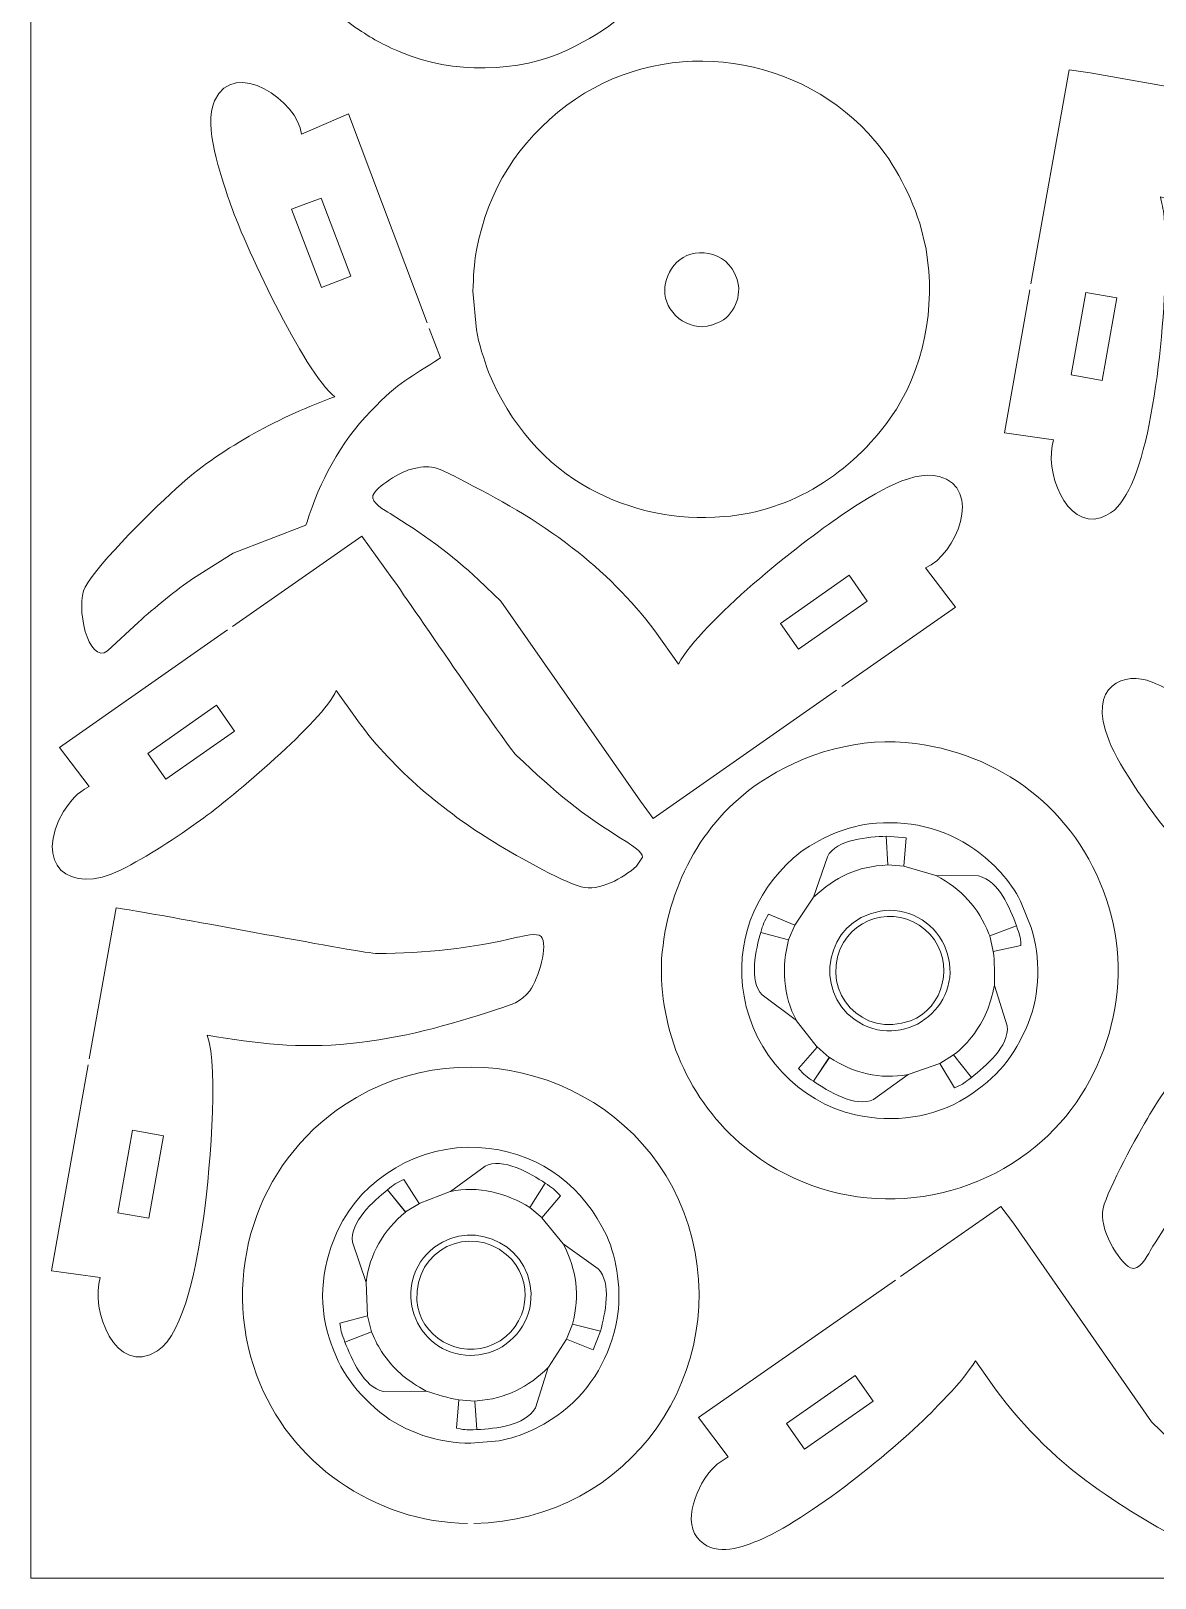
# Model space of a CAD drawing. Header units: centimetres. Extents: x -90 to 56, y -28 to 1.
# Drawn here: x 34.48 to 45.21, y -28.26 to -13.49 of the extents above; entities that cross this region are included whole.
import ezdxf

# ---------------------------------------------------------------- set-up
doc = ezdxf.new("R2010")
doc.units = ezdxf.units.CM
doc.header["$MEASUREMENT"] = 0
doc.layers.add('Camada 1', color=7, linetype='Continuous')

msp = doc.modelspace()

# ---------------------------------------------------------------- linework, layer by layer
at = {"layer": 'Camada 1', "color": 1, "lineweight": 0}
msp.add_lwpolyline([(34.47898, -28.26382), (55.47898, -28.26382), (55.47898, 1.43618), (34.47898, 1.43618), (34.47898, -28.26382)], close=True, dxfattribs=at)
at = {"layer": 'Camada 1', "color": 3, "lineweight": 9}
for points, knots in [([(40.63822, -10.82276), (40.14196, -9.86699), (39.00612, -9.42765), (38.00168, -9.83024), (38.00168, -9.83024), (37.39497, -10.07341), (36.91877, -10.61422), (36.76534, -11.24966), (36.76534, -11.24966), (36.66343, -11.67168), (36.68259, -12.12108), (36.84107, -12.52796), (36.84107, -12.52796), (36.98307, -12.89252), (37.24827, -13.23942), (37.57307, -13.45673), (37.57307, -13.45673), (37.74897, -13.57442), (37.82157, -13.61714), (38.01791, -13.69985), (38.01791, -13.69985), (38.50146, -13.90355), (39.13159, -13.89907), (39.612, -13.67078), (39.612, -13.67078), (39.97985, -13.49598), (40.27451, -13.26219), (40.5061, -12.9226), (40.5061, -12.9226), (40.88563, -12.36609), (40.96434, -11.62581), (40.71805, -10.99955), (40.71805, -10.99955), (40.71805, -10.99955), (40.63822, -10.82276), (40.63822, -10.82276)], [0, 0, 0, 0, 0.1, 0.1, 0.1, 0.1, 0.2, 0.2, 0.2, 0.2, 0.3, 0.3, 0.3, 0.3, 0.4, 0.4, 0.4, 0.4, 0.5, 0.5, 0.5, 0.5, 0.6, 0.6, 0.6, 0.6, 0.7, 0.7, 0.7, 0.7, 0.8, 0.8, 0.8, 0.8, 1, 1, 1, 1]), ([(42.96612, -15.32945), (42.85822, -15.01397), (42.70221, -14.71596), (42.47757, -14.47361), (42.47757, -14.47361), (41.74128, -13.67927), (40.47326, -13.54281), (39.596, -14.20394), (39.596, -14.20394), (39.13243, -14.55331), (38.84212, -15.0085), (38.73343, -15.58663), (38.73343, -15.58663), (38.70729, -15.72571), (38.7058, -15.83984), (38.6982, -15.97838), (38.6982, -15.97838), (38.6982, -15.97838), (38.73334, -16.34803), (38.73334, -16.34803), (38.73334, -16.34803), (38.75223, -16.47553), (38.8072, -16.63341), (38.8489, -16.75183), (38.8489, -16.75183), (39.05088, -17.24389), (39.39658, -17.64022), (39.8157, -17.86489), (39.8157, -17.86489), (40.2145, -18.07867), (40.63109, -18.16872), (41.09691, -18.13082), (41.09691, -18.13082), (41.74921, -18.07775), (42.31307, -17.71433), (42.68419, -17.19133), (42.68419, -17.19133), (43.00775, -16.73535), (43.12094, -16.12736), (43.02542, -15.57831), (43.02542, -15.57831), (43.02542, -15.57831), (42.96612, -15.32945), (42.96612, -15.32945)], [0, 0, 0, 0, 0.08333333, 0.08333333, 0.08333333, 0.08333333, 0.16666667, 0.16666667, 0.16666667, 0.16666667, 0.25, 0.25, 0.25, 0.25, 0.33333333, 0.33333333, 0.33333333, 0.33333333, 0.41666667, 0.41666667, 0.41666667, 0.41666667, 0.5, 0.5, 0.5, 0.5, 0.58333333, 0.58333333, 0.58333333, 0.58333333, 0.66666667, 0.66666667, 0.66666667, 0.66666667, 0.75, 0.75, 0.75, 0.75, 0.83333333, 0.83333333, 0.83333333, 0.83333333, 1, 1, 1, 1]), ([(38.28237, -16.3339), (38.28237, -16.3339), (38.38866, -16.61576), (38.38866, -16.61576), (38.38866, -16.61576), (38.09283, -16.81174), (38.00376, -16.83128), (37.72333, -17.12321), (37.72333, -17.12321), (37.42824, -17.43039), (37.23953, -17.79032), (37.1119, -18.18967), (37.1119, -18.18967), (37.1119, -18.18967), (37.10451, -18.21141), (37.10451, -18.21141), (37.10451, -18.21141), (37.10451, -18.21141), (36.40978, -18.4781), (36.40978, -18.4781), (36.40978, -18.4781), (36.40978, -18.4781), (36.03224, -18.71754), (36.03224, -18.71754), (36.03224, -18.71754), (35.86627, -18.82931), (35.65519, -19.00337), (35.50635, -19.1368), (35.50635, -19.1368), (35.50635, -19.1368), (35.21138, -19.41071), (35.21138, -19.41071), (35.21138, -19.41071), (35.02598, -19.55319), (34.89971, -18.9772), (34.997, -18.80302), (34.997, -18.80302), (35.12719, -18.56992), (35.66617, -18.03856), (35.91647, -17.81679), (35.91647, -17.81679), (36.31526, -17.46346), (36.87457, -17.16812), (37.38111, -16.98677), (37.38111, -16.98677), (37.08858, -16.75836), (36.49759, -15.49695), (36.37374, -15.11762), (36.37374, -15.11762), (36.2913, -14.8651), (36.12215, -14.40937), (36.2331, -14.16028), (36.2331, -14.16028), (36.42063, -13.73925), (37.0341, -14.17162), (37.06112, -14.47884), (37.06112, -14.47884), (37.06112, -14.47884), (37.50957, -14.28464), (37.50957, -14.28464), (37.50957, -14.28464), (37.50957, -14.28464), (38.26161, -16.27886), (38.26161, -16.27886)], [0, 0, 0, 0, 0.05882353, 0.05882353, 0.05882353, 0.05882353, 0.11764706, 0.11764706, 0.11764706, 0.11764706, 0.17647059, 0.17647059, 0.17647059, 0.17647059, 0.23529412, 0.23529412, 0.23529412, 0.23529412, 0.29411765, 0.29411765, 0.29411765, 0.29411765, 0.35294118, 0.35294118, 0.35294118, 0.35294118, 0.41176471, 0.41176471, 0.41176471, 0.41176471, 0.47058824, 0.47058824, 0.47058824, 0.47058824, 0.52941176, 0.52941176, 0.52941176, 0.52941176, 0.58823529, 0.58823529, 0.58823529, 0.58823529, 0.64705882, 0.64705882, 0.64705882, 0.64705882, 0.70588235, 0.70588235, 0.70588235, 0.70588235, 0.76470588, 0.76470588, 0.76470588, 0.76470588, 0.82352941, 0.82352941, 0.82352941, 0.82352941, 0.88235294, 0.88235294, 0.88235294, 0.88235294, 1, 1, 1, 1]), ([(44.02748, -15.90858), (44.02748, -15.90858), (44.39137, -13.86477), (44.39137, -13.86477), (44.39137, -13.86477), (44.39137, -13.86477), (44.59227, -13.89422), (44.59227, -13.89422), (44.59227, -13.89422), (44.59227, -13.89422), (46.88881, -14.30215), (46.88881, -14.30215), (46.88881, -14.30215), (47.04892, -14.31599), (47.42843, -14.28673), (47.60971, -14.262), (47.60971, -14.262), (47.81555, -14.23392), (48.02229, -14.1946), (48.22446, -14.1464), (48.22446, -14.1464), (48.27614, -14.13332), (48.43205, -14.08986), (48.46232, -14.1525), (48.46232, -14.1525), (48.50911, -14.24932), (48.4265, -14.51296), (48.37293, -14.60864), (48.37293, -14.60864), (48.28757, -14.76107), (48.1699, -14.79018), (48.00271, -14.845), (48.00271, -14.845), (47.6186, -14.96941), (47.53919, -14.99293), (47.12371, -15.08726), (47.12371, -15.08726), (46.70926, -15.18136), (46.04824, -15.21421), (45.62125, -15.13892), (45.62125, -15.13892), (45.51472, -15.12013), (45.37256, -15.10836), (45.26444, -15.079), (45.26444, -15.079), (45.27264, -15.13428), (45.29238, -15.18972), (45.2994, -15.27033), (45.2994, -15.27033), (45.35321, -15.88836), (45.23723, -17.34286), (44.96256, -17.8751), (44.96256, -17.8751), (44.89044, -17.99727), (44.84182, -18.09171), (44.69169, -18.14095), (44.69169, -18.14095), (44.36316, -18.24868), (44.14808, -17.68817), (44.24362, -17.3959), (44.24362, -17.3959), (44.24362, -17.3959), (43.77421, -17.33105), (43.77421, -17.33105), (43.77421, -17.33105), (43.77421, -17.33105), (44.01717, -15.9665), (44.01717, -15.9665)], [0, 0, 0, 0, 0.05555556, 0.05555556, 0.05555556, 0.05555556, 0.11111111, 0.11111111, 0.11111111, 0.11111111, 0.16666667, 0.16666667, 0.16666667, 0.16666667, 0.22222222, 0.22222222, 0.22222222, 0.22222222, 0.27777778, 0.27777778, 0.27777778, 0.27777778, 0.33333333, 0.33333333, 0.33333333, 0.33333333, 0.38888889, 0.38888889, 0.38888889, 0.38888889, 0.44444444, 0.44444444, 0.44444444, 0.44444444, 0.5, 0.5, 0.5, 0.5, 0.55555556, 0.55555556, 0.55555556, 0.55555556, 0.61111111, 0.61111111, 0.61111111, 0.61111111, 0.66666667, 0.66666667, 0.66666667, 0.66666667, 0.72222222, 0.72222222, 0.72222222, 0.72222222, 0.77777778, 0.77777778, 0.77777778, 0.77777778, 0.83333333, 0.83333333, 0.83333333, 0.83333333, 0.88888889, 0.88888889, 0.88888889, 0.88888889, 1, 1, 1, 1]), ([(42.17179, -19.7864), (42.17179, -19.7864), (40.41966, -21.01108), (40.41966, -21.01108), (40.41966, -21.01108), (40.41966, -21.01108), (40.29843, -20.84821), (40.29843, -20.84821), (40.29843, -20.84821), (40.29843, -20.84821), (38.96466, -18.93827), (38.96466, -18.93827), (38.96466, -18.93827), (38.96466, -18.93827), (38.75355, -18.7342), (38.75355, -18.7342), (38.75355, -18.7342), (38.50298, -18.49733), (38.19809, -18.27717), (37.9084, -18.10154), (37.9084, -18.10154), (37.86222, -18.07515), (37.72161, -17.99473), (37.74452, -17.92903), (37.74452, -17.92903), (37.7757, -17.83961), (38.0184, -17.7013), (38.10112, -17.67934), (38.10112, -17.67934), (38.29898, -17.62682), (38.35184, -17.65939), (38.55921, -17.76434), (38.55921, -17.76434), (38.94304, -17.96019), (39.30594, -18.16308), (39.64821, -18.42733), (39.64821, -18.42733), (39.94015, -18.65272), (40.21323, -18.92356), (40.43749, -19.22119), (40.43749, -19.22119), (40.43749, -19.22119), (40.66258, -19.53755), (40.66258, -19.53755), (40.66258, -19.53755), (40.88457, -19.12706), (41.82519, -18.38318), (42.21805, -18.11805), (42.21805, -18.11805), (42.4544, -17.95856), (42.87163, -17.67452), (43.14957, -17.74588), (43.14957, -17.74588), (43.57493, -17.85508), (43.31017, -18.49907), (43.02102, -18.61866), (43.02102, -18.61866), (43.02102, -18.61866), (43.3054, -18.99405), (43.3054, -18.99405), (43.3054, -18.99405), (43.3054, -18.99405), (42.22001, -19.7527), (42.22001, -19.7527)], [0, 0, 0, 0, 0.05882353, 0.05882353, 0.05882353, 0.05882353, 0.11764706, 0.11764706, 0.11764706, 0.11764706, 0.17647059, 0.17647059, 0.17647059, 0.17647059, 0.23529412, 0.23529412, 0.23529412, 0.23529412, 0.29411765, 0.29411765, 0.29411765, 0.29411765, 0.35294118, 0.35294118, 0.35294118, 0.35294118, 0.41176471, 0.41176471, 0.41176471, 0.41176471, 0.47058824, 0.47058824, 0.47058824, 0.47058824, 0.52941176, 0.52941176, 0.52941176, 0.52941176, 0.58823529, 0.58823529, 0.58823529, 0.58823529, 0.64705882, 0.64705882, 0.64705882, 0.64705882, 0.70588235, 0.70588235, 0.70588235, 0.70588235, 0.76470588, 0.76470588, 0.76470588, 0.76470588, 0.82352941, 0.82352941, 0.82352941, 0.82352941, 0.88235294, 0.88235294, 0.88235294, 0.88235294, 1, 1, 1, 1]), ([(36.40495, -19.17871), (36.40495, -19.17871), (37.63926, -18.31597), (37.63926, -18.31597), (37.63926, -18.31597), (37.63926, -18.31597), (37.93256, -18.72461), (37.93256, -18.72461), (37.93256, -18.72461), (38.13215, -19.00854), (39.04049, -20.34071), (39.11184, -20.4088), (39.11184, -20.4088), (39.50846, -20.77971), (39.7049, -20.94926), (40.17702, -21.24285), (40.17702, -21.24285), (40.21081, -21.26386), (40.32035, -21.33458), (40.31728, -21.38163), (40.31728, -21.38163), (40.31728, -21.38163), (40.2597, -21.46863), (40.2597, -21.46863), (40.2597, -21.46863), (40.13564, -21.57922), (39.90468, -21.71175), (39.73299, -21.66509), (39.73299, -21.66509), (39.54466, -21.61391), (39.06256, -21.34072), (38.86015, -21.21341), (38.86015, -21.21341), (38.37911, -20.91084), (37.90576, -20.51239), (37.57685, -20.04731), (37.57685, -20.04731), (37.57685, -20.04731), (37.39392, -19.79119), (37.39392, -19.79119), (37.39392, -19.79119), (37.26239, -20.08611), (36.40569, -20.8066), (36.09867, -21.02848), (36.09867, -21.02848), (35.88143, -21.18547), (35.58207, -21.3818), (35.33921, -21.5028), (35.33921, -21.5028), (34.83261, -21.75522), (34.49855, -21.43981), (34.79118, -20.94577), (34.79118, -20.94577), (34.87747, -20.82003), (34.90534, -20.77933), (35.03622, -20.70599), (35.03622, -20.70599), (35.03622, -20.70599), (34.7511, -20.3347), (34.7511, -20.3347), (34.7511, -20.3347), (34.7511, -20.3347), (36.35674, -19.21242), (36.35674, -19.21242)], [0, 0, 0, 0, 0.05882353, 0.05882353, 0.05882353, 0.05882353, 0.11764706, 0.11764706, 0.11764706, 0.11764706, 0.17647059, 0.17647059, 0.17647059, 0.17647059, 0.23529412, 0.23529412, 0.23529412, 0.23529412, 0.29411765, 0.29411765, 0.29411765, 0.29411765, 0.35294118, 0.35294118, 0.35294118, 0.35294118, 0.41176471, 0.41176471, 0.41176471, 0.41176471, 0.47058824, 0.47058824, 0.47058824, 0.47058824, 0.52941176, 0.52941176, 0.52941176, 0.52941176, 0.58823529, 0.58823529, 0.58823529, 0.58823529, 0.64705882, 0.64705882, 0.64705882, 0.64705882, 0.70588235, 0.70588235, 0.70588235, 0.70588235, 0.76470588, 0.76470588, 0.76470588, 0.76470588, 0.82352941, 0.82352941, 0.82352941, 0.82352941, 0.88235294, 0.88235294, 0.88235294, 0.88235294, 1, 1, 1, 1]), ([(47.0746, -21.25551), (47.0746, -21.25551), (47.42755, -21.74737), (47.42755, -21.74737), (47.42755, -21.74737), (47.01128, -22.12637), (46.67679, -22.74085), (46.62321, -23.30249), (46.62321, -23.30249), (46.62321, -23.30249), (46.59841, -23.61863), (46.59841, -23.61863), (46.59841, -23.61863), (46.59841, -23.61863), (45.99637, -24.05604), (45.99637, -24.05604), (45.99637, -24.05604), (45.93949, -24.107), (45.68638, -24.39184), (45.62054, -24.47453), (45.62054, -24.47453), (45.45314, -24.68476), (45.30663, -24.91081), (45.16566, -25.1395), (45.16566, -25.1395), (45.13239, -25.19617), (45.05997, -25.34005), (44.97788, -25.30138), (44.97788, -25.30138), (44.86755, -25.24941), (44.6692, -24.9199), (44.71582, -24.73553), (44.71582, -24.73553), (44.76519, -24.54035), (45.0421, -24.03588), (45.16368, -23.83571), (45.16368, -23.83571), (45.55379, -23.19343), (45.95419, -22.796), (46.54862, -22.36412), (46.54862, -22.36412), (46.54862, -22.36412), (46.37568, -22.24619), (46.37568, -22.24619), (46.37568, -22.24619), (45.92769, -21.91864), (44.98425, -20.79492), (44.77246, -20.26975), (44.77246, -20.26975), (44.55573, -19.73234), (44.93021, -19.60475), (45.18339, -19.70942), (45.18339, -19.70942), (45.34741, -19.77722), (45.50631, -19.85916), (45.59282, -20.02274), (45.59282, -20.02274), (45.59282, -20.02274), (45.97335, -19.72081), (45.97335, -19.72081), (45.97335, -19.72081), (45.97335, -19.72081), (47.0403, -21.20772), (47.0403, -21.20772)], [0, 0, 0, 0, 0.05882353, 0.05882353, 0.05882353, 0.05882353, 0.11764706, 0.11764706, 0.11764706, 0.11764706, 0.17647059, 0.17647059, 0.17647059, 0.17647059, 0.23529412, 0.23529412, 0.23529412, 0.23529412, 0.29411765, 0.29411765, 0.29411765, 0.29411765, 0.35294118, 0.35294118, 0.35294118, 0.35294118, 0.41176471, 0.41176471, 0.41176471, 0.41176471, 0.47058824, 0.47058824, 0.47058824, 0.47058824, 0.52941176, 0.52941176, 0.52941176, 0.52941176, 0.58823529, 0.58823529, 0.58823529, 0.58823529, 0.64705882, 0.64705882, 0.64705882, 0.64705882, 0.70588235, 0.70588235, 0.70588235, 0.70588235, 0.76470588, 0.76470588, 0.76470588, 0.76470588, 0.82352941, 0.82352941, 0.82352941, 0.82352941, 0.88235294, 0.88235294, 0.88235294, 0.88235294, 1, 1, 1, 1]), ([(40.50116, -22.35014), (40.47016, -23.03985), (40.75838, -23.70786), (41.29439, -24.14993), (41.29439, -24.14993), (42.07713, -24.79548), (43.19639, -24.80575), (44.0035, -24.19825), (44.0035, -24.19825), (44.71164, -23.66524), (45.02814, -22.69542), (44.77134, -21.85608), (44.77134, -21.85608), (44.50592, -20.98857), (43.81271, -20.41885), (42.92427, -20.29598), (42.92427, -20.29598), (42.41086, -20.22498), (41.85196, -20.38642), (41.43361, -20.67175), (41.43361, -20.67175), (40.8706, -21.05576), (40.55308, -21.68108), (40.50116, -22.35014)], [0, 0, 0, 0, 0.14285714, 0.14285714, 0.14285714, 0.14285714, 0.28571429, 0.28571429, 0.28571429, 0.28571429, 0.42857143, 0.42857143, 0.42857143, 0.42857143, 0.57142857, 0.57142857, 0.57142857, 0.57142857, 0.71428571, 0.71428571, 0.71428571, 0.71428571, 1, 1, 1, 1]), ([(35.03522, -23.30702), (35.03522, -23.30702), (35.29201, -21.86479), (35.29201, -21.86479), (35.29201, -21.86479), (35.88666, -21.95754), (37.6569, -22.30257), (37.78656, -22.30166), (37.78656, -22.30166), (38.23594, -22.29851), (38.6893, -22.25389), (39.12509, -22.14642), (39.12509, -22.14642), (39.16999, -22.13417), (39.31556, -22.09958), (39.35052, -22.13838), (39.35052, -22.13838), (39.42096, -22.21655), (39.32567, -22.54285), (39.24121, -22.65672), (39.24121, -22.65672), (39.16085, -22.76505), (39.06152, -22.79248), (38.92568, -22.83703), (38.92568, -22.83703), (38.45391, -22.98942), (38.02395, -23.11076), (37.52751, -23.16096), (37.52751, -23.16096), (37.03275, -23.21099), (36.64249, -23.16188), (36.16168, -23.08141), (36.16168, -23.08141), (36.27781, -23.38424), (36.17896, -24.48409), (36.11712, -24.89247), (36.11712, -24.89247), (36.07039, -25.2011), (35.95092, -25.92485), (35.68706, -26.09496), (35.68706, -26.09496), (35.28675, -26.35303), (35.04229, -25.69803), (35.14137, -25.39542), (35.14137, -25.39542), (35.14137, -25.39542), (34.67484, -25.33107), (34.67484, -25.33107), (34.67484, -25.33107), (34.67484, -25.33107), (35.02492, -23.36494), (35.02492, -23.36494)], [0, 0, 0, 0, 0.07142857, 0.07142857, 0.07142857, 0.07142857, 0.14285714, 0.14285714, 0.14285714, 0.14285714, 0.21428571, 0.21428571, 0.21428571, 0.21428571, 0.28571429, 0.28571429, 0.28571429, 0.28571429, 0.35714286, 0.35714286, 0.35714286, 0.35714286, 0.42857143, 0.42857143, 0.42857143, 0.42857143, 0.5, 0.5, 0.5, 0.5, 0.57142857, 0.57142857, 0.57142857, 0.57142857, 0.64285714, 0.64285714, 0.64285714, 0.64285714, 0.71428571, 0.71428571, 0.71428571, 0.71428571, 0.78571429, 0.78571429, 0.78571429, 0.78571429, 0.85714286, 0.85714286, 0.85714286, 0.85714286, 1, 1, 1, 1]), ([(38.7074, -27.74234), (40.20323, -27.71898), (41.18701, -26.2777), (40.75702, -24.89681), (40.75702, -24.89681), (40.33301, -23.53515), (38.67914, -22.94787), (37.47153, -23.74676), (37.47153, -23.74676), (36.62534, -24.30655), (36.28826, -25.37392), (36.63325, -26.32337), (36.63325, -26.32337), (36.94045, -27.16884), (37.76556, -27.73158), (38.64857, -27.74244)], [0, 0, 0, 0, 0.2, 0.2, 0.2, 0.2, 0.4, 0.4, 0.4, 0.4, 0.6, 0.6, 0.6, 0.6, 1, 1, 1, 1]), ([(42.78112, -25.38625), (42.78112, -25.38625), (43.74059, -24.7168), (43.74059, -24.7168), (43.74059, -24.7168), (43.74059, -24.7168), (43.86013, -24.87725), (43.86013, -24.87725), (43.86013, -24.87725), (43.86013, -24.87725), (45.17967, -26.77202), (45.17967, -26.77202), (45.17967, -26.77202), (45.17967, -26.77202), (45.44331, -27.02548), (45.44331, -27.02548), (45.44331, -27.02548), (45.65899, -27.22865), (45.96991, -27.45435), (46.22943, -27.60971), (46.22943, -27.60971), (46.27547, -27.63601), (46.41989, -27.72281), (46.41693, -27.78005), (46.41693, -27.78005), (46.41183, -27.87823), (46.15672, -28.01498), (46.05744, -28.04611), (46.05744, -28.04611), (45.85897, -28.10838), (45.8111, -28.05811), (45.62249, -27.97365), (45.62249, -27.97365), (45.28481, -27.82242), (44.92184, -27.59895), (44.62, -27.38295), (44.62, -27.38295), (44.24418, -27.11401), (43.89838, -26.76261), (43.63432, -26.38549), (43.63432, -26.38549), (43.63432, -26.38549), (43.49766, -26.19032), (43.49766, -26.19032), (43.49766, -26.19032), (43.3707, -26.38465), (43.27498, -26.47534), (43.10832, -26.64965), (43.10832, -26.64965), (42.75626, -27.0179), (41.87527, -27.72614), (41.41862, -27.90822), (41.41862, -27.90822), (41.23041, -27.98326), (40.99029, -28.06511), (40.83933, -27.87576), (40.83933, -27.87576), (40.69141, -27.69022), (40.87079, -27.30377), (41.03225, -27.17694), (41.03225, -27.17694), (41.03225, -27.17694), (41.13754, -27.10681), (41.13754, -27.10681), (41.13754, -27.10681), (41.13754, -27.10681), (40.85315, -26.73141), (40.85315, -26.73141), (40.85315, -26.73141), (40.85315, -26.73141), (42.73287, -25.41991), (42.73287, -25.41991)], [0, 0, 0, 0, 0.05263158, 0.05263158, 0.05263158, 0.05263158, 0.10526316, 0.10526316, 0.10526316, 0.10526316, 0.15789474, 0.15789474, 0.15789474, 0.15789474, 0.21052632, 0.21052632, 0.21052632, 0.21052632, 0.26315789, 0.26315789, 0.26315789, 0.26315789, 0.31578947, 0.31578947, 0.31578947, 0.31578947, 0.36842105, 0.36842105, 0.36842105, 0.36842105, 0.42105263, 0.42105263, 0.42105263, 0.42105263, 0.47368421, 0.47368421, 0.47368421, 0.47368421, 0.52631579, 0.52631579, 0.52631579, 0.52631579, 0.57894737, 0.57894737, 0.57894737, 0.57894737, 0.63157895, 0.63157895, 0.63157895, 0.63157895, 0.68421053, 0.68421053, 0.68421053, 0.68421053, 0.73684211, 0.73684211, 0.73684211, 0.73684211, 0.78947368, 0.78947368, 0.78947368, 0.78947368, 0.84210526, 0.84210526, 0.84210526, 0.84210526, 0.89473684, 0.89473684, 0.89473684, 0.89473684, 1, 1, 1, 1])]:
    msp.add_open_spline(points, degree=3, knots=knots, dxfattribs=at)
at = {"layer": 'Camada 1', "lineweight": 9}
for points, knots in [([(36.96753, -15.1953), (36.96753, -15.1953), (37.25425, -15.94221), (37.25425, -15.94221), (37.25425, -15.94221), (37.25425, -15.94221), (37.53432, -15.8347), (37.53432, -15.8347), (37.53432, -15.8347), (37.53432, -15.8347), (37.24867, -15.09053), (37.24867, -15.09053), (37.24867, -15.09053), (37.24867, -15.09053), (36.96753, -15.1953), (36.96753, -15.1953)], [0, 0, 0, 0, 0.2, 0.2, 0.2, 0.2, 0.4, 0.4, 0.4, 0.4, 0.6, 0.6, 0.6, 0.6, 1, 1, 1, 1]), ([(41.22233, -15.86585), (41.27125, -16.01259), (41.19585, -16.21599), (41.03478, -16.28106), (41.03478, -16.28106), (41.03478, -16.28106), (40.97752, -16.3042), (40.97752, -16.3042), (40.97752, -16.3042), (40.97752, -16.3042), (40.97369, -16.30257), (40.97369, -16.30257), (40.97369, -16.30257), (40.87535, -16.34231), (40.74684, -16.29962), (40.66596, -16.23974), (40.66596, -16.23974), (40.48353, -16.08743), (40.49295, -15.85793), (40.64553, -15.70235), (40.64553, -15.70235), (40.78534, -15.55979), (41.12148, -15.56332), (41.22233, -15.86585)], [0, 0, 0, 0, 0.14285714, 0.14285714, 0.14285714, 0.14285714, 0.28571429, 0.28571429, 0.28571429, 0.28571429, 0.42857143, 0.42857143, 0.42857143, 0.42857143, 0.57142857, 0.57142857, 0.57142857, 0.57142857, 0.71428571, 0.71428571, 0.71428571, 0.71428571, 1, 1, 1, 1]), ([(44.4124, -16.77754), (44.4124, -16.77754), (44.70786, -16.82964), (44.70786, -16.82964), (44.70786, -16.82964), (44.70786, -16.82964), (44.84679, -16.04174), (44.84679, -16.04174), (44.84679, -16.04174), (44.84679, -16.04174), (44.55133, -15.98964), (44.55133, -15.98964), (44.55133, -15.98964), (44.55133, -15.98964), (44.4124, -16.77754), (44.4124, -16.77754)], [0, 0, 0, 0, 0.2, 0.2, 0.2, 0.2, 0.4, 0.4, 0.4, 0.4, 0.6, 0.6, 0.6, 0.6, 1, 1, 1, 1]), ([(42.29236, -18.69081), (42.29236, -18.69081), (41.637, -19.1497), (41.637, -19.1497), (41.637, -19.1497), (41.637, -19.1497), (41.80908, -19.39545), (41.80908, -19.39545), (41.80908, -19.39545), (41.80908, -19.39545), (42.46444, -18.93657), (42.46444, -18.93657), (42.46444, -18.93657), (42.46444, -18.93657), (42.29236, -18.69081), (42.29236, -18.69081)], [0, 0, 0, 0, 0.2, 0.2, 0.2, 0.2, 0.4, 0.4, 0.4, 0.4, 0.6, 0.6, 0.6, 0.6, 1, 1, 1, 1]), ([(35.76657, -20.63624), (35.76657, -20.63624), (36.42192, -20.17735), (36.42192, -20.17735), (36.42192, -20.17735), (36.42192, -20.17735), (36.24984, -19.93159), (36.24984, -19.93159), (36.24984, -19.93159), (36.24984, -19.93159), (35.59448, -20.39047), (35.59448, -20.39047), (35.59448, -20.39047), (35.59448, -20.39047), (35.76657, -20.63624), (35.76657, -20.63624)], [0, 0, 0, 0, 0.2, 0.2, 0.2, 0.2, 0.4, 0.4, 0.4, 0.4, 0.6, 0.6, 0.6, 0.6, 1, 1, 1, 1]), ([(42.64436, -21.18126), (42.47962, -21.18977), (42.17085, -21.20789), (42.08306, -21.37747), (42.08306, -21.37747), (42.08306, -21.37747), (41.95238, -21.76498), (41.95238, -21.76498), (41.95238, -21.76498), (42.16201, -21.56561), (42.36462, -21.47147), (42.66073, -21.45614), (42.66073, -21.45614), (42.66073, -21.45614), (42.64436, -21.18126), (42.64436, -21.18126)], [0, 0, 0, 0, 0.2, 0.2, 0.2, 0.2, 0.4, 0.4, 0.4, 0.4, 0.6, 0.6, 0.6, 0.6, 1, 1, 1, 1]), ([(43.63374, -22.13367), (43.63374, -22.13367), (43.89017, -22.03682), (43.89017, -22.03682), (43.89017, -22.03682), (43.82212, -21.86316), (43.72856, -21.61094), (43.5262, -21.56063), (43.5262, -21.56063), (43.5262, -21.56063), (43.12247, -21.55796), (43.12247, -21.55796), (43.12247, -21.55796), (43.35665, -21.68247), (43.53018, -21.86159), (43.62405, -22.11203), (43.62405, -22.11203), (43.62405, -22.11203), (43.63374, -22.13367), (43.63374, -22.13367)], [0, 0, 0, 0, 0.16666667, 0.16666667, 0.16666667, 0.16666667, 0.33333333, 0.33333333, 0.33333333, 0.33333333, 0.5, 0.5, 0.5, 0.5, 0.66666667, 0.66666667, 0.66666667, 0.66666667, 1, 1, 1, 1]), ([(42.87844, -22.94283), (43.1948, -22.82662), (43.30514, -22.38702), (43.06372, -22.12033), (43.06372, -22.12033), (42.80678, -21.8365), (42.35237, -21.91726), (42.20712, -22.25611), (42.20712, -22.25611), (42.02931, -22.6709), (42.41291, -23.11385), (42.87844, -22.94283)], [0, 0, 0, 0, 0.25, 0.25, 0.25, 0.25, 0.5, 0.5, 0.5, 0.5, 1, 1, 1, 1]), ([(41.44901, -22.10034), (41.39982, -22.25167), (41.33033, -22.56903), (41.46198, -22.69615), (41.46198, -22.69615), (41.46198, -22.69615), (41.78895, -22.94066), (41.78895, -22.94066), (41.78895, -22.94066), (41.65805, -22.70957), (41.64605, -22.42097), (41.71336, -22.17024), (41.71336, -22.17024), (41.71336, -22.17024), (41.44901, -22.10034), (41.44901, -22.10034)], [0, 0, 0, 0, 0.2, 0.2, 0.2, 0.2, 0.4, 0.4, 0.4, 0.4, 0.6, 0.6, 0.6, 0.6, 1, 1, 1, 1]), ([(43.28894, -23.26947), (43.28894, -23.26947), (43.45941, -23.48494), (43.45941, -23.48494), (43.45941, -23.48494), (43.59408, -23.37342), (43.82092, -23.19043), (43.80109, -22.99293), (43.80109, -22.99293), (43.80109, -22.99293), (43.67961, -22.60562), (43.67961, -22.60562), (43.67961, -22.60562), (43.63448, -22.80471), (43.59318, -22.92546), (43.46356, -23.09612), (43.46356, -23.09612), (43.39678, -23.1747), (43.37696, -23.20179), (43.28894, -23.26947)], [0, 0, 0, 0, 0.16666667, 0.16666667, 0.16666667, 0.16666667, 0.33333333, 0.33333333, 0.33333333, 0.33333333, 0.5, 0.5, 0.5, 0.5, 0.66666667, 0.66666667, 0.66666667, 0.66666667, 1, 1, 1, 1]), ([(42.10297, -23.29372), (42.10297, -23.29372), (41.95118, -23.52159), (41.95118, -23.52159), (41.95118, -23.52159), (42.08546, -23.61333), (42.35379, -23.77868), (42.52373, -23.69411), (42.52373, -23.69411), (42.52373, -23.69411), (42.85436, -23.45769), (42.85436, -23.45769), (42.85436, -23.45769), (42.58279, -23.50497), (42.33229, -23.44375), (42.10297, -23.29372)], [0, 0, 0, 0, 0.2, 0.2, 0.2, 0.2, 0.4, 0.4, 0.4, 0.4, 0.6, 0.6, 0.6, 0.6, 1, 1, 1, 1]), ([(35.31015, -24.77706), (35.31015, -24.77706), (35.60561, -24.82916), (35.60561, -24.82916), (35.60561, -24.82916), (35.60561, -24.82916), (35.74454, -24.04126), (35.74454, -24.04126), (35.74454, -24.04126), (35.74454, -24.04126), (35.44907, -23.98916), (35.44907, -23.98916), (35.44907, -23.98916), (35.44907, -23.98916), (35.31015, -24.77706), (35.31015, -24.77706)], [0, 0, 0, 0, 0.2, 0.2, 0.2, 0.2, 0.4, 0.4, 0.4, 0.4, 0.6, 0.6, 0.6, 0.6, 1, 1, 1, 1]), ([(39.38801, -24.49407), (39.25767, -24.40279), (38.9745, -24.24355), (38.81444, -24.33228), (38.81444, -24.33228), (38.81444, -24.33228), (38.48501, -24.57348), (38.48501, -24.57348), (38.48501, -24.57348), (38.74427, -24.51586), (39.02379, -24.58876), (39.24388, -24.72644), (39.24388, -24.72644), (39.24388, -24.72644), (39.38801, -24.49407), (39.38801, -24.49407)], [0, 0, 0, 0, 0.2, 0.2, 0.2, 0.2, 0.4, 0.4, 0.4, 0.4, 0.6, 0.6, 0.6, 0.6, 1, 1, 1, 1]), ([(38.05558, -24.77055), (38.05558, -24.77055), (37.88204, -24.55877), (37.88204, -24.55877), (37.88204, -24.55877), (37.75505, -24.66036), (37.51847, -24.86862), (37.54967, -25.05587), (37.54967, -25.05587), (37.54967, -25.05587), (37.67908, -25.44117), (37.67908, -25.44117), (37.67908, -25.44117), (37.71327, -25.16764), (37.84506, -24.94598), (38.05558, -24.77055)], [0, 0, 0, 0, 0.2, 0.2, 0.2, 0.2, 0.4, 0.4, 0.4, 0.4, 0.6, 0.6, 0.6, 0.6, 1, 1, 1, 1]), ([(38.16441, -25.61473), (38.18305, -25.95124), (38.57117, -26.18528), (38.8968, -26.03239), (38.8968, -26.03239), (39.24335, -25.86966), (39.29898, -25.41149), (39.0174, -25.17351), (39.0174, -25.17351), (38.67272, -24.8822), (38.13697, -25.11953), (38.16441, -25.61473)], [0, 0, 0, 0, 0.25, 0.25, 0.25, 0.25, 0.5, 0.5, 0.5, 0.5, 1, 1, 1, 1]), ([(39.91745, -25.90591), (39.95747, -25.7459), (40.03043, -25.44528), (39.89392, -25.31176), (39.89392, -25.31176), (39.89392, -25.31176), (39.56155, -25.0735), (39.56155, -25.0735), (39.56155, -25.0735), (39.69092, -25.33226), (39.72171, -25.55354), (39.64979, -25.8412), (39.64979, -25.8412), (39.64979, -25.8412), (39.91745, -25.90591), (39.91745, -25.90591)], [0, 0, 0, 0, 0.2, 0.2, 0.2, 0.2, 0.4, 0.4, 0.4, 0.4, 0.6, 0.6, 0.6, 0.6, 1, 1, 1, 1]), ([(37.73203, -25.91179), (37.73203, -25.91179), (37.47613, -26.01181), (37.47613, -26.01181), (37.47613, -26.01181), (37.5434, -26.1732), (37.65207, -26.44363), (37.84674, -26.48241), (37.84674, -26.48241), (37.84674, -26.48241), (38.25265, -26.47948), (38.25265, -26.47948), (38.25265, -26.47948), (38.07544, -26.37811), (37.97205, -26.30332), (37.84674, -26.12946), (37.84674, -26.12946), (37.79113, -26.04262), (37.77101, -26.01575), (37.73203, -25.91179)], [0, 0, 0, 0, 0.16666667, 0.16666667, 0.16666667, 0.16666667, 0.33333333, 0.33333333, 0.33333333, 0.33333333, 0.5, 0.5, 0.5, 0.5, 0.66666667, 0.66666667, 0.66666667, 0.66666667, 1, 1, 1, 1]), ([(38.71738, -26.57359), (38.71738, -26.57359), (38.73503, -26.84714), (38.73503, -26.84714), (38.73503, -26.84714), (38.921, -26.83283), (39.18955, -26.8171), (39.29682, -26.6383), (39.29682, -26.6383), (39.29682, -26.6383), (39.41742, -26.25299), (39.41742, -26.25299), (39.41742, -26.25299), (39.22988, -26.44053), (39.00785, -26.55411), (38.74091, -26.57066), (38.74091, -26.57066), (38.74091, -26.57066), (38.71738, -26.57359), (38.71738, -26.57359)], [0, 0, 0, 0, 0.16666667, 0.16666667, 0.16666667, 0.16666667, 0.33333333, 0.33333333, 0.33333333, 0.33333333, 0.5, 0.5, 0.5, 0.5, 0.66666667, 0.66666667, 0.66666667, 0.66666667, 1, 1, 1, 1]), ([(41.69412, -26.78889), (41.69412, -26.78889), (41.86621, -27.03465), (41.86621, -27.03465), (41.86621, -27.03465), (41.86621, -27.03465), (42.52156, -26.57576), (42.52156, -26.57576), (42.52156, -26.57576), (42.52156, -26.57576), (42.34948, -26.33), (42.34948, -26.33), (42.34948, -26.33), (42.34948, -26.33), (41.69412, -26.78889), (41.69412, -26.78889)], [0, 0, 0, 0, 0.2, 0.2, 0.2, 0.2, 0.4, 0.4, 0.4, 0.4, 0.6, 0.6, 0.6, 0.6, 1, 1, 1, 1])]:
    msp.add_open_spline(points, degree=3, knots=knots, dxfattribs=at)
at = {"layer": 'Camada 1', "color": 1, "lineweight": 9}
for points, knots in [([(43.49249, -21.3095), (43.67055, -21.43576), (43.82678, -21.60552), (43.92865, -21.80053), (43.92865, -21.80053), (43.92865, -21.80053), (44.03027, -22.05243), (44.03027, -22.05243), (44.03027, -22.05243), (44.11716, -22.33662), (44.1186, -22.68652), (43.99987, -22.96906), (43.99987, -22.96906), (43.86296, -23.29485), (43.70842, -23.4824), (43.40715, -23.67623), (43.40715, -23.67623), (43.10598, -23.86999), (42.70349, -23.92068), (42.35349, -23.8415), (42.35349, -23.8415), (41.8075, -23.71799), (41.38304, -23.25736), (41.28766, -22.70946), (41.28766, -22.70946), (41.19874, -22.1986), (41.38026, -21.73265), (41.758, -21.39073), (41.758, -21.39073), (41.93472, -21.23076), (42.24272, -21.09161), (42.48259, -21.06462), (42.48259, -21.06462), (42.84936, -21.02335), (43.1881, -21.09365), (43.49249, -21.3095)], [0, 0, 0, 0, 0.1, 0.1, 0.1, 0.1, 0.2, 0.2, 0.2, 0.2, 0.3, 0.3, 0.3, 0.3, 0.4, 0.4, 0.4, 0.4, 0.5, 0.5, 0.5, 0.5, 0.6, 0.6, 0.6, 0.6, 0.7, 0.7, 0.7, 0.7, 0.8, 0.8, 0.8, 0.8, 1, 1, 1, 1]), ([(43.11879, -21.55601), (43.11879, -21.55601), (42.81209, -21.46831), (42.81209, -21.46831), (42.81209, -21.46831), (42.81209, -21.46831), (42.83658, -21.1963), (42.83658, -21.1963), (42.83658, -21.1963), (42.83658, -21.1963), (42.64436, -21.18126), (42.64436, -21.18126), (42.64436, -21.18126), (42.64436, -21.18126), (42.66073, -21.45614), (42.66073, -21.45614), (42.66073, -21.45614), (42.66073, -21.45614), (42.81209, -21.46831), (42.81209, -21.46831)], [0, 0, 0, 0, 0.16666667, 0.16666667, 0.16666667, 0.16666667, 0.33333333, 0.33333333, 0.33333333, 0.33333333, 0.5, 0.5, 0.5, 0.5, 0.66666667, 0.66666667, 0.66666667, 0.66666667, 1, 1, 1, 1]), ([(41.95238, -21.76498), (41.95238, -21.76498), (41.77263, -22.03216), (41.77263, -22.03216), (41.77263, -22.03216), (41.77263, -22.03216), (41.52133, -21.92445), (41.52133, -21.92445), (41.52133, -21.92445), (41.48739, -21.98827), (41.46467, -22.02691), (41.44901, -22.10034), (41.44901, -22.10034), (41.44901, -22.10034), (41.71336, -22.17024), (41.71336, -22.17024), (41.71336, -22.17024), (41.71336, -22.17024), (41.77177, -22.02935), (41.77177, -22.02935)], [0, 0, 0, 0, 0.16666667, 0.16666667, 0.16666667, 0.16666667, 0.33333333, 0.33333333, 0.33333333, 0.33333333, 0.5, 0.5, 0.5, 0.5, 0.66666667, 0.66666667, 0.66666667, 0.66666667, 1, 1, 1, 1]), ([(42.58641, -21.89716), (42.83215, -21.85266), (43.09775, -21.99194), (43.20063, -22.22611), (43.20063, -22.22611), (43.20063, -22.22611), (43.22862, -22.29752), (43.22862, -22.29752), (43.22862, -22.29752), (43.38623, -22.81305), (42.79939, -23.25556), (42.33912, -22.92933), (42.33912, -22.92933), (41.95457, -22.65676), (42.05381, -21.99362), (42.58641, -21.89716)], [0, 0, 0, 0, 0.2, 0.2, 0.2, 0.2, 0.4, 0.4, 0.4, 0.4, 0.6, 0.6, 0.6, 0.6, 1, 1, 1, 1]), ([(43.67961, -22.60562), (43.67912, -22.51737), (43.68187, -22.36766), (43.6672, -22.28338), (43.6672, -22.28338), (43.6672, -22.28338), (43.932, -22.22395), (43.932, -22.22395), (43.932, -22.22395), (43.92382, -22.11929), (43.91939, -22.13239), (43.89017, -22.03682), (43.89017, -22.03682), (43.89017, -22.03682), (43.63374, -22.13367), (43.63374, -22.13367), (43.63374, -22.13367), (43.63374, -22.13367), (43.6672, -22.28338), (43.6672, -22.28338)], [0, 0, 0, 0, 0.16666667, 0.16666667, 0.16666667, 0.16666667, 0.33333333, 0.33333333, 0.33333333, 0.33333333, 0.5, 0.5, 0.5, 0.5, 0.66666667, 0.66666667, 0.66666667, 0.66666667, 1, 1, 1, 1]), ([(41.78981, -22.94348), (41.78981, -22.94348), (41.98637, -23.19404), (41.98637, -23.19404), (41.98637, -23.19404), (41.98637, -23.19404), (41.80911, -23.39894), (41.80911, -23.39894), (41.80911, -23.39894), (41.85765, -23.45637), (41.88728, -23.48102), (41.95118, -23.52159), (41.95118, -23.52159), (41.95118, -23.52159), (42.10015, -23.29458), (42.10015, -23.29458), (42.10015, -23.29458), (42.10015, -23.29458), (41.98551, -23.19122), (41.98551, -23.19122)], [0, 0, 0, 0, 0.16666667, 0.16666667, 0.16666667, 0.16666667, 0.33333333, 0.33333333, 0.33333333, 0.33333333, 0.5, 0.5, 0.5, 0.5, 0.66666667, 0.66666667, 0.66666667, 0.66666667, 1, 1, 1, 1]), ([(42.85436, -23.45769), (42.85436, -23.45769), (43.15666, -23.34989), (43.15666, -23.34989), (43.15666, -23.34989), (43.15666, -23.34989), (43.29876, -23.58326), (43.29876, -23.58326), (43.29876, -23.58326), (43.39917, -23.53829), (43.37845, -23.54252), (43.45941, -23.48494), (43.45941, -23.48494), (43.45941, -23.48494), (43.28894, -23.26947), (43.28894, -23.26947), (43.28894, -23.26947), (43.28894, -23.26947), (43.15666, -23.34989), (43.15666, -23.34989)], [0, 0, 0, 0, 0.16666667, 0.16666667, 0.16666667, 0.16666667, 0.33333333, 0.33333333, 0.33333333, 0.33333333, 0.5, 0.5, 0.5, 0.5, 0.66666667, 0.66666667, 0.66666667, 0.66666667, 1, 1, 1, 1]), ([(39.54684, -26.67948), (39.37403, -26.81285), (39.16602, -26.91262), (38.94974, -26.95303), (38.94974, -26.95303), (38.94974, -26.95303), (38.67914, -26.97656), (38.67914, -26.97656), (38.67914, -26.97656), (38.38196, -26.97656), (38.04693, -26.87563), (37.81144, -26.67948), (37.81144, -26.67948), (37.53992, -26.4533), (37.40575, -26.25068), (37.30847, -25.90591), (37.30847, -25.90591), (37.21123, -25.56125), (37.28044, -25.16152), (37.45848, -24.84996), (37.45848, -24.84996), (37.73623, -24.36395), (38.30084, -24.09271), (38.85268, -24.16169), (38.85268, -24.16169), (39.36722, -24.22601), (39.75973, -24.53583), (39.97627, -24.99703), (39.97627, -24.99703), (40.07759, -25.21281), (40.1206, -25.54802), (40.07628, -25.78531), (40.07628, -25.78531), (40.00851, -26.14812), (39.84224, -26.4515), (39.54684, -26.67948)], [0, 0, 0, 0, 0.1, 0.1, 0.1, 0.1, 0.2, 0.2, 0.2, 0.2, 0.3, 0.3, 0.3, 0.3, 0.4, 0.4, 0.4, 0.4, 0.5, 0.5, 0.5, 0.5, 0.6, 0.6, 0.6, 0.6, 0.7, 0.7, 0.7, 0.7, 0.8, 0.8, 0.8, 0.8, 1, 1, 1, 1]), ([(38.48207, -24.57348), (38.48207, -24.57348), (38.18499, -24.68819), (38.18499, -24.68819), (38.18499, -24.68819), (38.18499, -24.68819), (38.04087, -24.45876), (38.04087, -24.45876), (38.04087, -24.45876), (37.97176, -24.48839), (37.93952, -24.50952), (37.88204, -24.55877), (37.88204, -24.55877), (37.88204, -24.55877), (38.05558, -24.7676), (38.05558, -24.7676), (38.05558, -24.7676), (38.05558, -24.7676), (38.18794, -24.68819), (38.18794, -24.68819)], [0, 0, 0, 0, 0.16666667, 0.16666667, 0.16666667, 0.16666667, 0.33333333, 0.33333333, 0.33333333, 0.33333333, 0.5, 0.5, 0.5, 0.5, 0.66666667, 0.66666667, 0.66666667, 0.66666667, 1, 1, 1, 1]), ([(39.56155, -25.0735), (39.56155, -25.0735), (39.35859, -24.82349), (39.35859, -24.82349), (39.35859, -24.82349), (39.35859, -24.82349), (39.53507, -24.61465), (39.53507, -24.61465), (39.53507, -24.61465), (39.48397, -24.56354), (39.45366, -24.53052), (39.38801, -24.49407), (39.38801, -24.49407), (39.38801, -24.49407), (39.24388, -24.72644), (39.24388, -24.72644), (39.24388, -24.72644), (39.24388, -24.72644), (39.36153, -24.82349), (39.36153, -24.82349)], [0, 0, 0, 0, 0.16666667, 0.16666667, 0.16666667, 0.16666667, 0.33333333, 0.33333333, 0.33333333, 0.33333333, 0.5, 0.5, 0.5, 0.5, 0.66666667, 0.66666667, 0.66666667, 0.66666667, 1, 1, 1, 1]), ([(39.24976, -25.64118), (39.22048, -25.88919), (39.00963, -26.10247), (38.75562, -26.13239), (38.75562, -26.13239), (38.75562, -26.13239), (38.67914, -26.13827), (38.67914, -26.13827), (38.67914, -26.13827), (38.14005, -26.13827), (37.88845, -25.44769), (38.335, -25.10292), (38.335, -25.10292), (38.7081, -24.81487), (39.31324, -25.10365), (39.24976, -25.64118)], [0, 0, 0, 0, 0.2, 0.2, 0.2, 0.2, 0.4, 0.4, 0.4, 0.4, 0.6, 0.6, 0.6, 0.6, 1, 1, 1, 1]), ([(37.67908, -25.44117), (37.67908, -25.44117), (37.69379, -25.76178), (37.69379, -25.76178), (37.69379, -25.76178), (37.69379, -25.76178), (37.42907, -25.82943), (37.42907, -25.82943), (37.42907, -25.82943), (37.44272, -25.9386), (37.44473, -25.91755), (37.47613, -26.01181), (37.47613, -26.01181), (37.47613, -26.01181), (37.73203, -25.91179), (37.73203, -25.91179), (37.73203, -25.91179), (37.73203, -25.91179), (37.69379, -25.76178), (37.69379, -25.76178)], [0, 0, 0, 0, 0.16666667, 0.16666667, 0.16666667, 0.16666667, 0.33333333, 0.33333333, 0.33333333, 0.33333333, 0.5, 0.5, 0.5, 0.5, 0.66666667, 0.66666667, 0.66666667, 0.66666667, 1, 1, 1, 1]), ([(39.42036, -26.25004), (39.42036, -26.25004), (39.5939, -25.98238), (39.5939, -25.98238), (39.5939, -25.98238), (39.5939, -25.98238), (39.84686, -26.08533), (39.84686, -26.08533), (39.84686, -26.08533), (39.84686, -26.08533), (39.91745, -25.90591), (39.91745, -25.90591), (39.91745, -25.90591), (39.91745, -25.90591), (39.64979, -25.8412), (39.64979, -25.8412), (39.64979, -25.8412), (39.64979, -25.8412), (39.5939, -25.98238), (39.5939, -25.98238)], [0, 0, 0, 0, 0.16666667, 0.16666667, 0.16666667, 0.16666667, 0.33333333, 0.33333333, 0.33333333, 0.33333333, 0.5, 0.5, 0.5, 0.5, 0.66666667, 0.66666667, 0.66666667, 0.66666667, 1, 1, 1, 1]), ([(38.25265, -26.47948), (38.33718, -26.50481), (38.47954, -26.55121), (38.56443, -26.56183), (38.56443, -26.56183), (38.56443, -26.56183), (38.54384, -26.83243), (38.54384, -26.83243), (38.54384, -26.83243), (38.64633, -26.85521), (38.63509, -26.84714), (38.73503, -26.84714), (38.73503, -26.84714), (38.73503, -26.84714), (38.71738, -26.57359), (38.71738, -26.57359), (38.71738, -26.57359), (38.71738, -26.57359), (38.56443, -26.56183), (38.56443, -26.56183)], [0, 0, 0, 0, 0.16666667, 0.16666667, 0.16666667, 0.16666667, 0.33333333, 0.33333333, 0.33333333, 0.33333333, 0.5, 0.5, 0.5, 0.5, 0.66666667, 0.66666667, 0.66666667, 0.66666667, 1, 1, 1, 1])]:
    msp.add_open_spline(points, degree=3, knots=knots, dxfattribs=at)

doc.saveas('drawing.dxf')
